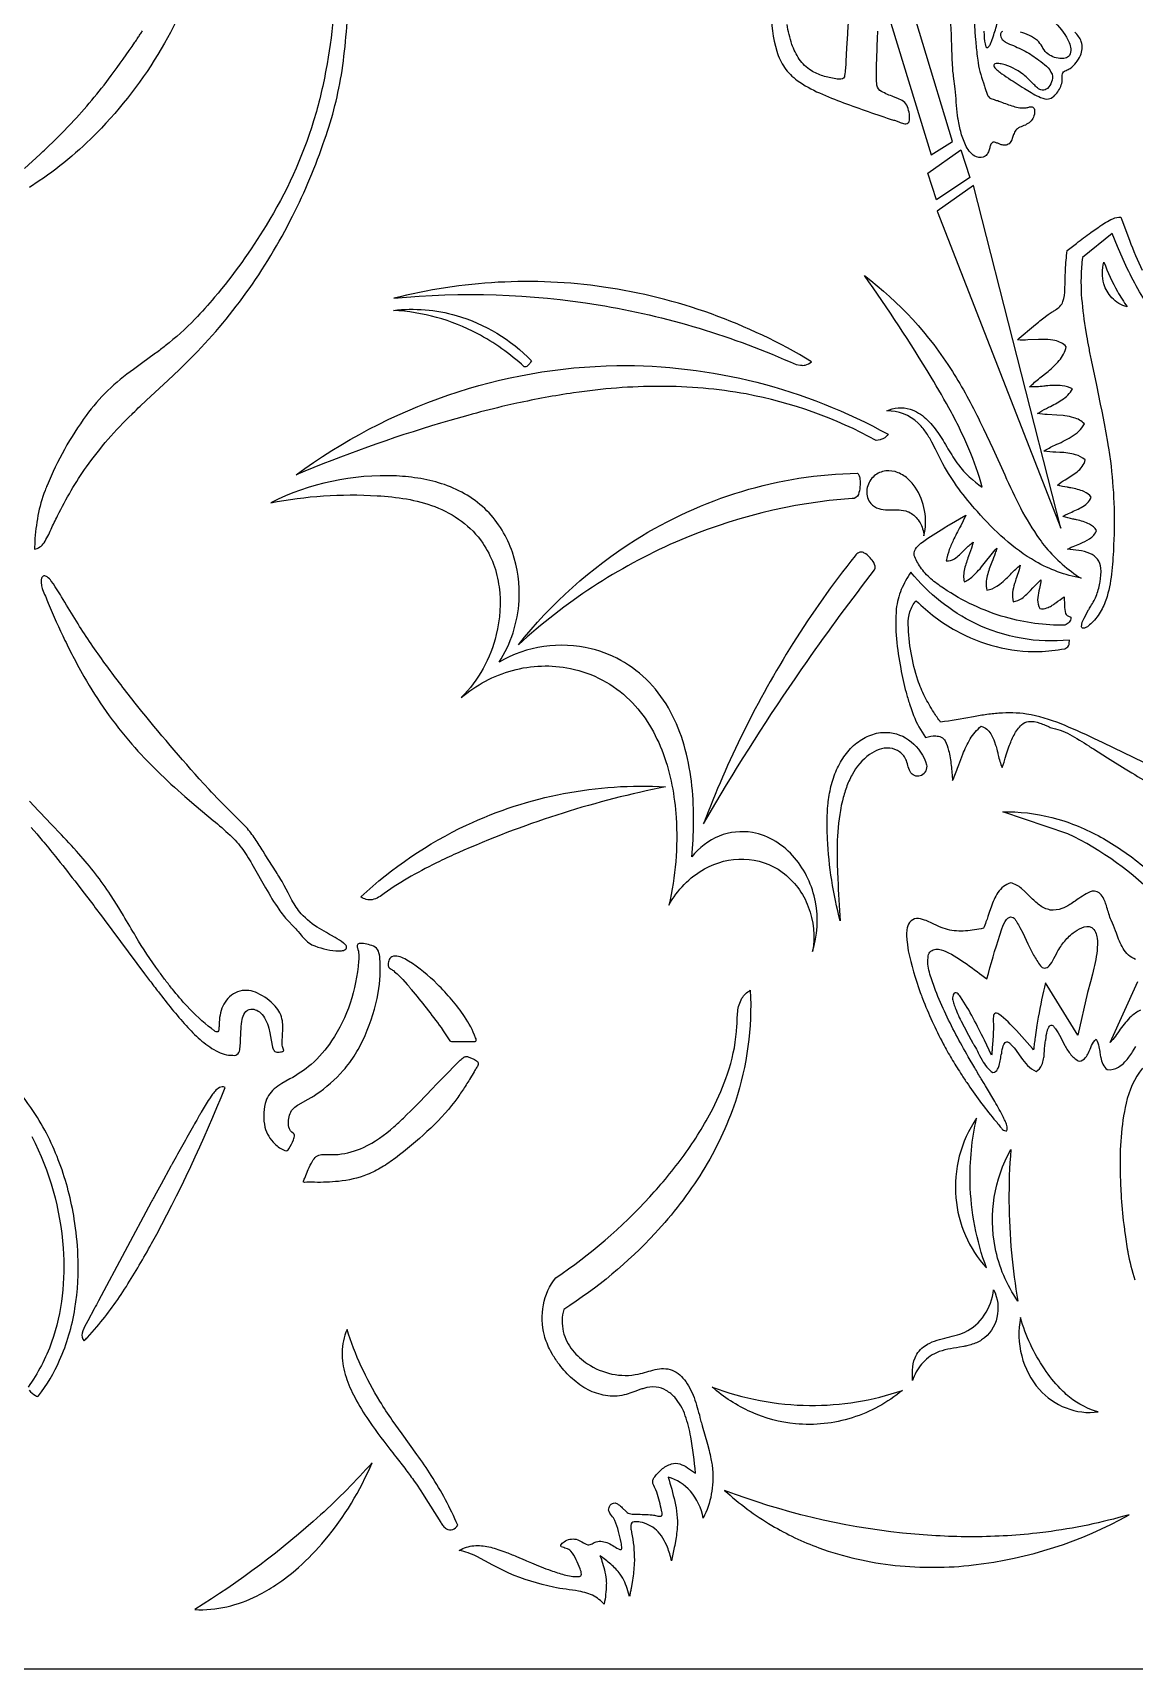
# Model space of a CAD drawing. Header units: inches. Extents: x 35.5 to 88, y 0 to 97.1.
# Drawn here: x 53.03 to 74.94, y 0 to 32.55 of the extents above; entities that cross this region are included whole.
import ezdxf

# ---------------------------------------------------------------- set-up
doc = ezdxf.new("R2010")
doc.units = ezdxf.units.IN
doc.header["$MEASUREMENT"] = 0
doc.layers.add('IMAGE_2', color=7, linetype='Continuous')

msp = doc.modelspace()

# ---------------------------------------------------------------- linework, layer by layer
msp.add_lwpolyline([(54.716, 82.975), (70.903, 30.121), (71.325, 30.388), (55.239, 83.53)])
for points in [[(56.432, 34.104, -0.046814), (55.65, 32.343, -0.05961), (54.393, 30.655, -0.053502), (53.156, 29.603), (53.156, 29.603), (52.962, 29.475, -0.040241)], [(59.006, 32.835, -0.022181), (58.86, 31.807, -0.027045), (58.616, 30.798, -0.063838), (57.669, 28.719, -0.037864), (56.646, 27.289, -0.013877), (56.253, 26.853, -0.0341), (55.662, 26.323, -0.012839), (55.572, 26.253, -0.011581), (55.469, 26.175), (55.19, 25.971), (55.029, 25.856, 0.036136), (54.521, 25.435, 0.045493), (54.089, 24.937, 0.02977), (53.659, 24.265, 0.032143), (53.312, 23.548, 0.014391), (53.273, 23.449, 0.044791), (53.13, 22.946, 0.032617), (53.067, 22.427), (53.06, 22.277, 0.200796), (53.252, 22.408, 0.035631), (53.392, 22.674, -0.015861), (53.522, 22.945, -0.038302), (54.098, 23.92, -0.04538), (55.002, 24.968), (55.02, 24.986, -0.004511), (55.161, 25.121), (55.285, 25.238), (55.724, 25.644), (55.941, 25.849, 0.012388), (56.155, 26.059, 0.040091), (57.268, 27.369, 0.038974), (58.196, 28.902, 0.033781), (58.835, 30.423, 0.046259), (59.181, 31.802, 0.031787), (59.305, 33.336)], [(67.724, 33.002, 0.085281), (67.833, 32.182, 0.079643), (67.986, 31.858, 0.089044), (68.238, 31.603, 0.050708), (68.682, 31.353, 0.014282), (69.155, 31.16, 0.008329), (70.151, 30.814, -0.051846), (70.228, 30.79, 0.022768), (70.285, 30.767, 0.050318), (70.376, 30.742, 0.302925), (70.463, 30.778, 0.082942), (70.468, 30.931, 0.046708), (70.431, 31.079, 0.15006), (70.352, 31.184, 0.081793), (70.237, 31.245), (70.155, 31.277, -0.035329), (69.912, 31.383, -0.250782), (69.824, 31.508, -0.048845), (69.813, 31.661, -0.012132), (69.821, 32.047), (69.827, 32.24, 0.00703), (69.833, 32.434), (69.838, 32.585, 0.027814)], [(71.749, 32.974, 0.009114), (71.779, 32.491, 0.022436), (71.784, 32.43, 0.022718), (71.789, 32.377, 0.022543), (71.793, 32.331, 0.012774), (71.829, 32.008, 0.064108), (71.944, 31.556), (71.964, 31.49, -0.014224), (71.978, 31.441, 0.056721), (72.032, 31.296, 0.183227), (72.11, 31.237, 0.024564), (72.205, 31.207, -0.02911), (72.288, 31.177, 0.018696), (72.539, 31.088, 0.106407), (72.794, 31.06, 0.036405), (72.86, 31.075, -0.155007), (72.928, 31.073, -0.195122), (72.961, 31.005, -0.060055), (72.956, 30.929, -0.185664), (72.828, 30.744, -0.03973), (72.722, 30.693, 0.049747), (72.617, 30.643, 0.131986), (72.56, 30.571, 0.023377), (72.528, 30.486, -0.03117), (72.515, 30.447, -0.128428), (72.452, 30.344, -0.151508), (72.377, 30.315, -0.099678), (72.298, 30.324), (72.257, 30.339, 0.023569), (72.196, 30.364, 0.118216), (72.13, 30.374, 0.207072), (72.082, 30.315, 0.04508), (72.072, 30.279, -0.044302), (72.062, 30.242, -0.055031), (72.031, 30.164, -0.108136), (71.978, 30.099, -0.251097), (71.807, 30.082, -0.116182), (71.685, 30.168, -0.053815), (71.601, 30.291, -0.045043), (71.499, 30.556, -0.031699), (71.438, 30.832, -0.010092), (71.426, 30.907, -0.0086), (71.401, 31.172, 0.010739), (71.381, 31.437), (71.348, 31.691, -0.016371), (71.333, 31.818), (71.325, 31.946), (71.321, 32.022), (71.311, 32.304, 0.007407), (71.276, 33.151, 0.0084)], [(52.863, 29.852), (53.172, 30.135, 0.00096), (53.286, 30.243), (53.483, 30.434), (53.629, 30.58), (53.736, 30.69), (53.895, 30.859), (54.05, 31.032, 0.012707), (54.446, 31.512), (54.587, 31.698, 0.013653), (55.06, 32.364, 0.014726), (55.117, 32.449, 0.015675), (55.166, 32.523, 0.016099), (55.209, 32.589)], [(69.258, 32.799, 0.01826), (69.235, 32.526), (69.219, 32.252), (69.207, 31.977, -0.024326), (69.197, 31.84, -0.027808), (69.18, 31.703, -0.402616), (69.108, 31.626, -0.087512), (69.003, 31.636, -0.0391), (68.75, 31.693, -0.069696), (68.514, 31.799, -0.098351), (68.279, 32.028, -0.073326), (68.132, 32.32, -0.042616), (68.036, 32.717, -0.00541)], [(71.953, 32.585), (71.956, 32.505, 0.074689), (71.992, 32.27, 0.510914), (72.044, 32.268, 0.079482), (72.081, 32.329), (72.094, 32.363, -0.043867), (72.108, 32.396), (72.136, 32.473, 0.015507), (72.22, 32.749)], [(72.322, 32.576, 0.24631), (72.285, 32.528, 0.240957), (72.317, 32.416, 0.067807), (72.384, 32.365), (72.459, 32.327, -0.024444), (72.771, 32.187, -0.035748), (72.911, 32.101, -0.011921), (73.045, 32.006, -0.022717), (73.196, 31.885, -0.120157), (73.307, 31.726, -0.157667), (73.299, 31.573, -0.11168), (73.214, 31.445, -0.251407), (73.113, 31.409, -0.167657), (73.018, 31.455, -0.018488), (72.944, 31.524), (72.891, 31.577, 0.037651), (72.724, 31.73, 0.09792), (72.32, 31.926, 0.032609), (72.226, 31.939, 0.118678), (72.17, 31.93, 0.448991), (72.155, 31.875, 0.077116), (72.31, 31.734, 0.007531), (72.484, 31.618), (72.535, 31.585), (72.714, 31.472), (72.759, 31.444), (72.894, 31.361, 0.027118), (73.042, 31.28, 0.086366), (73.204, 31.233, 0.160989), (73.317, 31.268, 0.071653), (73.401, 31.351, 0.122678), (73.507, 31.574, 0.046044), (73.51, 31.665, -0.094187), (73.519, 31.756, -0.128224), (73.591, 31.803, 0.059112), (73.667, 31.842, 0.124403), (73.871, 32.096, 0.178703), (73.89, 32.374, 0.134439), (73.759, 32.561, 0.036586)], [(73.376, 32.745, -0.100429), (73.647, 32.357, -0.070089), (73.68, 32.229, -0.168226), (73.652, 32.1, -0.189115), (73.567, 32.043, -0.083067), (73.465, 32.039, -0.15874), (73.196, 32.152, -0.059467), (73.108, 32.276, 0.067291), (73.016, 32.397, 0.065578), (72.857, 32.499, 0.040941), (72.678, 32.56, 0.078981)], [(75.222, 27.123, -0.044603), (74.723, 28.044), (74.612, 28.302), (74.505, 28.561), (73.911, 28.082), (73.911, 28.082, 0.021723), (73.886, 27.714, 0.021766), (73.884, 27.529, 0.015616), (73.89, 27.345, 0.020574), (73.967, 26.689), (73.993, 26.526, 0.008297), (74.038, 26.283, 0.012082), (74.061, 26.161, 0.015583), (74.085, 26.04), (74.19, 25.539), (74.267, 25.164), (74.296, 25.023), (74.344, 24.777), (74.411, 24.405), (74.426, 24.312, -0.047555), (74.429, 24.295), (74.468, 24.032, -0.044406), (74.533, 22.368, -0.014387), (74.499, 21.85, -0.042062), (74.404, 21.338, -0.057488), (74.285, 21.057, -0.070912), (74.099, 20.813, -0.029169), (74.01, 20.737, -0.080616), (73.951, 20.708, -0.395918), (73.892, 20.736, -0.099238), (73.945, 20.91), (74.031, 21.07, 0.023705), (74.078, 21.143, 0.055737), (74.196, 21.375, 0.048643), (74.264, 21.633, 0.056624), (74.28, 21.899, 0.293934), (74.058, 22.196, 0.061413), (73.839, 22.252, 0.017606), (73.614, 22.278, -0.039603), (73.653, 22.299, -0.037894), (73.727, 22.333), (73.86, 22.388, 0.048289), (74.054, 22.487, 0.153492), (74.195, 22.653, 0.116025), (74.053, 22.774, 0.065113), (73.791, 22.862, 0.029137), (73.724, 22.878, -0.03995), (73.524, 22.932), (73.561, 22.954), (73.633, 22.99, 0.018656), (73.89, 23.109, 0.060853), (74.007, 23.193, 0.107185), (74.088, 23.313, 0.119262), (73.942, 23.424, 0.061795), (73.68, 23.498, 0.028671), (73.613, 23.51, -0.023221), (73.413, 23.553, -0.036893), (73.569, 23.661, 0.030663), (73.808, 23.818, 0.072353), (73.909, 23.923, 0.121563), (73.965, 24.057, 0.114682), (73.776, 24.159, 0.058877), (73.46, 24.205), (73.38, 24.209, -0.035989), (73.142, 24.23, -0.03391), (73.36, 24.346, 0.026082), (73.691, 24.512, 0.046374), (73.841, 24.625, 0.085416), (73.952, 24.775, 0.122856), (73.74, 24.895, 0.042639), (73.562, 24.931), (73.528, 24.935), (73.401, 24.945), (73.21, 24.955, -0.029768), (73.02, 24.978, -0.015935), (73.064, 25.007, -0.024959), (73.24, 25.103, 0.029028), (73.504, 25.249, 0.054566), (73.623, 25.345, 0.074386), (73.714, 25.466, 0.099334), (73.507, 25.53, 0.052717), (73.184, 25.525, 0.019763), (73.143, 25.521, -0.016885), (73.002, 25.509, -0.03174), (72.861, 25.506, -0.03295), (73.067, 25.685), (73.228, 25.814, 0.051209), (73.45, 26.03, 0.122648), (73.589, 26.307, 0.144565), (73.366, 26.429, 0.05319), (73.18, 26.453, 0.009185), (73.039, 26.451), (72.829, 26.44, -0.030486), (72.617, 26.442), (72.655, 26.474), (72.938, 26.715), (73.009, 26.774, -0.015715), (73.118, 26.861), (73.229, 26.944), (73.312, 26.999, 0.026683), (73.375, 27.039, 0.055735), (73.463, 27.109, 0.121137), (73.525, 27.203, 0.070066), (73.564, 27.454), (73.567, 27.582), (73.571, 27.709, -0.009888), (73.575, 27.836, -0.012914), (73.606, 28.218), (73.795, 28.362, -0.010236), (74.079, 28.575), (74.224, 28.678, -0.023085), (74.298, 28.728), (74.373, 28.776, -0.039322), (74.516, 28.853, -0.120677), (74.676, 28.88), (74.695, 28.827), (74.848, 28.423, 0.01858), (75.099, 27.826, 0.03138)], [(75.136, 18.036), (74.322, 18.428), (74.138, 18.514, 0.016788), (73.486, 18.803, 0.052694), (72.801, 19, 0.055331), (72.252, 19.016, 0.019901), (71.979, 18.985, 0.012061), (71.708, 18.94, -0.009799), (71.089, 18.838, -0.017198), (70.955, 19.035, -0.024049), (70.776, 19.345, -0.037831), (70.638, 19.674, -0.073314), (70.447, 20.781, -0.082086), (70.48, 21.033, -0.11709), (70.606, 21.254, 0.069521), (71.394, 20.659, 0.133753), (73.048, 20.244, 0.039824), (73.559, 20.299, 0.034707), (73.603, 20.321, 0.115213), (73.636, 20.356, 0.089583), (73.65, 20.413), (73.652, 20.471, -0.139088), (71.784, 20.801, -0.109003), (70.499, 21.821, 0.051197), (70.308, 21.474, 0.076993), (70.209, 21.091, 0.047081), (70.213, 20.495, 0.022768), (70.297, 19.904, 0.022219), (70.402, 19.433, 0.013669), (70.471, 19.202), (70.509, 19.088), (70.551, 18.974, 0.064215), (70.791, 18.533, -0.081298), (70.997, 18.565, -0.111818), (71.102, 18.54, -0.147645), (71.18, 18.465, -0.06126), (71.25, 18.276, -0.03634), (71.3, 17.979, -0.013685), (71.314, 17.829, 0.012469), (71.33, 17.679, 0.030786), (71.346, 17.714, 0.012691), (71.455, 17.99, -0.012801), (71.533, 18.2, -0.040248), (71.677, 18.504, -0.096386), (71.899, 18.757, -0.176371), (72.088, 18.607, -0.053428), (72.164, 18.446), (72.185, 18.382, -0.013374), (72.215, 18.27, -0.018599), (72.236, 18.185, 0.040277), (72.314, 17.934), (72.352, 18.046, 0.016173), (72.383, 18.144), (72.396, 18.188), (72.45, 18.349, -0.034127), (72.551, 18.582, -0.072749), (72.701, 18.788, -0.141683), (72.841, 18.851, -0.119228), (73.065, 18.82, -0.026708), (73.17, 18.779), (73.221, 18.756), (73.247, 18.744), (73.273, 18.733, -0.064569), (73.66, 18.594, -0.016769), (74.038, 18.365, -0.002129), (74.131, 18.305), (74.41, 18.128), (74.761, 17.91), (74.894, 17.83, 0.022721), (75.842, 17.305)], [(52.997, 16.744), (53.107, 16.617), (53.215, 16.488, -0.007375), (53.477, 16.168, -0.007031), (53.861, 15.681), (54.051, 15.435), (54.239, 15.189), (54.271, 15.147), (54.395, 14.983), (54.449, 14.912), (55.253, 13.834), (55.352, 13.702, 0.004306), (55.526, 13.472, 0.018342), (56.077, 12.804, 0.026735), (56.356, 12.528, 0.052847), (56.675, 12.3, 0.133243), (57.011, 12.212, 0.277772), (57.111, 12.248, 0.165166), (57.148, 12.348, 0.029403), (57.16, 12.482), (57.168, 12.684, -0.019663), (57.186, 12.885, -0.07078), (57.226, 13.025, -0.223628), (57.334, 13.123, -0.149082), (57.455, 13.119, -0.097476), (57.56, 13.057, -0.091191), (57.661, 12.916, -0.054002), (57.721, 12.754), (57.742, 12.659), (57.77, 12.516), (57.799, 12.373, 0.122857), (57.832, 12.304, 0.248286), (57.902, 12.274, 0.01005), (57.932, 12.277, 0.132888), (58.018, 12.3), (58.022, 12.308, 0.069648), (58.008, 12.346, -0.063682), (57.995, 12.384, -0.053714), (57.99, 12.502, -0.00864), (57.997, 12.621, 0.013182), (58.003, 12.759, 0.037542), (57.994, 12.897, 0.147011), (57.852, 13.191, 0.09975), (57.498, 13.449, 0.183407), (57.147, 13.489, 0.176294), (56.853, 13.271, 0.074352), (56.776, 13.103, 0.048535), (56.74, 12.921), (56.736, 12.866, 0.025414), (56.733, 12.783, -0.042427), (56.726, 12.7, -0.406909), (56.688, 12.677, -0.112426), (56.634, 12.706, 0.018432), (56.584, 12.742, -0.039747), (56.098, 13.188, -0.014803), (55.805, 13.528, -0.004735), (55.667, 13.704, -0.009998), (55.6, 13.794, -0.01406), (55.534, 13.884, -0.024176), (55.079, 14.573, 0.002966), (54.831, 14.99), (54.705, 15.198), (54.575, 15.403, 0.035628), (53.944, 16.22, 0.009542), (53.546, 16.65), (53.445, 16.756), (53.369, 16.836), (53.312, 16.896), (53.142, 17.075), (52.962, 17.267, -0.012545)], [(75.441, 15.31, 0.086389), (73.624, 16.62), (72.329, 17.052, -0.018421), (72.57, 17.052, -0.068136), (73.54, 16.874, -0.056556), (74.437, 16.461, -0.041205), (75.259, 15.859, -0.029907)], [(74.971, 14.119, -0.09883), (74.828, 14.205, -0.0732), (74.723, 14.337, -0.049103), (74.588, 14.639, 0.013635), (74.511, 14.843), (74.487, 14.897, -0.038569), (74.438, 15.024, -0.015106), (74.4, 15.154), (74.389, 15.191, 0.018081), (74.354, 15.288, 0.08413), (74.283, 15.407, 0.249889), (74.105, 15.478, 0.051345), (73.951, 15.403, 0.024558), (73.809, 15.308), (73.768, 15.28, -0.00868), (73.66, 15.209, -0.040064), (73.504, 15.131, -0.11927), (73.272, 15.102, -0.11185), (73.056, 15.201, -0.040392), (72.879, 15.36), (72.767, 15.471), (72.699, 15.53, 0.108482), (72.486, 15.643, 0.100858), (72.342, 15.568, 0.074754), (72.232, 15.449, 0.063645), (72.094, 15.16), (72.064, 15.074), (72.032, 14.975, -0.015528), (71.993, 14.864, -0.032514), (71.941, 14.739, -0.01731), (71.764, 14.709, -0.025356), (71.586, 14.687, -0.081744), (71.228, 14.714, -0.041249), (71.057, 14.774), (71.002, 14.8, -0.031074), (70.97, 14.815), (70.887, 14.854, 0.037366), (70.772, 14.901, 0.077013), (70.611, 14.935, 0.188037), (70.473, 14.856, 0.132749), (70.418, 14.708, 0.031637), (70.412, 14.603, 0.033056), (70.423, 14.467), (70.447, 14.292, 0.036112), (70.686, 13.46, 0.01398), (70.73, 13.344, 0.027695), (71.141, 12.443, 0.013845), (71.308, 12.147, 0.014985), (71.486, 11.858, 0.010125), (71.611, 11.669, 0.023222), (72.151, 10.942, -0.043471), (72.201, 10.887, -0.029884), (72.246, 10.827), (72.277, 10.787, 0.038833), (72.323, 10.739, 0.269311), (72.41, 10.713, 0.136273), (72.409, 10.816, 0.036679), (72.372, 10.911, -0.030573), (72.343, 10.972, 0.016833), (72.257, 11.133, 0.01182), (72.167, 11.292), (71.981, 11.606), (71.956, 11.648), (71.899, 11.744, -0.008799), (71.834, 11.853, -0.006108), (71.769, 11.962), (71.641, 12.182, -0.007973), (71.396, 12.627, -0.030066), (70.966, 13.561), (70.913, 13.713, -0.028305), (70.867, 13.867, -0.104024), (70.845, 14.189, -0.188113), (70.896, 14.284, -0.147156), (70.998, 14.321, -0.13828), (71.195, 14.277, -0.044668), (71.616, 14.023, -0.007473), (72.011, 13.731, -0.014402), (72.268, 14.605), (72.311, 14.728, -0.110501), (72.402, 14.913, -0.092842), (72.456, 14.956, -0.322726), (72.554, 14.938, -0.060665), (72.592, 14.89, -0.067797), (72.607, 14.862, -0.014291), (72.669, 14.757), (72.725, 14.649), (72.828, 14.429), (72.898, 14.283), (72.941, 14.201, 0.032563), (73.076, 13.994, 0.19046), (73.161, 13.946, 0.216442), (73.249, 13.989, 0.069593), (73.342, 14.135), (73.393, 14.231, -0.041913), (73.538, 14.456, -0.059072), (73.726, 14.647, -0.058323), (73.897, 14.75, -0.217627), (74.097, 14.756, -0.1207), (74.174, 14.659, -0.079369), (74.205, 14.54, -0.044191), (74.203, 14.298, -0.036023), (74.112, 13.826), (74.072, 13.671), (74.015, 13.464), (73.819, 12.61), (73.175, 13.655, 0.0133), (73.032, 12.972), (73.006, 12.811), (72.971, 12.568, 0.016919), (72.955, 12.446, 0.015832), (72.941, 12.324), (72.92, 12.347), (72.599, 12.704, 0.041445), (72.251, 13.033, 0.095065), (72.203, 13.051, 0.417903), (72.145, 13.004, 0.063682), (72.137, 12.897, -0.020799), (72.14, 12.79, -0.023403), (72.129, 12.504), (72.118, 12.361, 0.01297), (72.112, 12.29, 0.01763), (72.106, 12.218), (71.961, 12.512, 0.008522), (71.739, 12.952, 0.025859), (71.487, 13.374, 0.071138), (71.456, 13.416, 0.066318), (71.419, 13.448, 0.468878), (71.347, 13.43, 0.138915), (71.329, 13.332, 0.085902), (71.354, 13.235, 0.031607), (71.39, 13.131), (71.427, 13.042, 0.013389), (71.498, 12.89), (71.556, 12.778), (71.646, 12.611), (71.691, 12.528, -0.064212), (71.697, 12.517, -0.02185), (71.737, 12.445, -0.020146), (71.823, 12.292), (71.838, 12.263), (71.867, 12.208), (71.919, 12.113, 0.052161), (72.011, 11.979, 0.077366), (72.132, 11.869, 0.207936), (72.224, 11.935, 0.066924), (72.256, 12.011, 0.04244), (72.282, 12.131, -0.042189), (72.306, 12.252, -0.061632), (72.338, 12.402, -0.086757), (72.361, 12.448, -0.134986), (72.391, 12.475, -0.272115), (72.447, 12.467, -0.072904), (72.489, 12.429, -0.044148), (72.608, 12.287), (72.688, 12.174, 0.040309), (72.819, 12.011, 0.099035), (72.99, 11.891, 0.183769), (73.106, 12.02, 0.048356), (73.14, 12.143, 0.032747), (73.152, 12.238), (73.157, 12.309, -0.020883), (73.166, 12.417, -0.049061), (73.184, 12.523, -0.047477), (73.21, 12.691, -0.037073), (73.219, 12.721, -0.073004), (73.241, 12.774, -0.135663), (73.273, 12.808, -0.320389), (73.334, 12.79, -0.065231), (73.373, 12.74, -0.048614), (73.48, 12.568), (73.498, 12.534), (73.564, 12.406, 0.0564), (73.682, 12.224, 0.118837), (73.855, 12.093, 0.179997), (73.976, 12.169, 0.064487), (74.03, 12.259, 0.011042), (74.095, 12.404, -0.121869), (74.187, 12.532, -0.070545), (74.24, 12.379, -0.025783), (74.26, 12.259, 0.019527), (74.276, 12.168, 0.071604), (74.319, 12.036, 0.116399), (74.407, 11.928, 0.168727), (74.628, 11.977, 0.074605), (74.758, 12.082, 0.0442), (74.909, 12.281), (74.975, 12.387)], [(75.066, 13.108, 0.078077), (74.881, 12.984, 0.047145), (74.666, 12.73, -0.011093), (74.568, 12.595), (74.518, 12.529), (74.465, 12.465), (75.014, 13.678)], [(75.105, 11.956, 0.110724), (74.78, 11.26, 0.033258), (74.68, 10.586, 0.023398), (74.661, 9.905, 0.009606), (74.681, 9.451, 0.012303), (74.733, 8.848), (74.746, 8.756, 0.032548), (74.75, 8.726), (74.768, 8.604), (74.805, 8.361, 0.0116), (74.818, 8.292, 0.041455), (74.957, 7.748, 0.050168)], [(52.957, 5.551, 0.059732), (53.08, 5.443, 0.081689), (53.109, 5.429, 0.236453), (53.14, 5.436, 0.058349), (53.562, 6.146, 0.065399), (53.866, 7.174, 0.052279), (53.926, 8.243, 0.028218), (53.853, 8.953, 0.048616), (53.561, 10.067, 0.058708), (53.042, 11.096, 0.045928), (52.558, 11.694, 0.106235)], [(53.009, 10.595, -0.102789), (53.632, 8.376, -0.046932), (53.613, 7.43, -0.057105), (53.402, 6.507, -0.068657), (52.933, 5.609, 0.250327)]]:
    msp.add_lwpolyline(points, format="xyb")
for points in [[(71.92, 23.514, 0.02851), (71.654, 24.273, 0.012807), (71.574, 24.458), (71.488, 24.641, 0.008892), (71.304, 25.001, 0.0104), (70.901, 25.701, 0.019658), (69.575, 27.721, -0.090278), (71.324, 25.816, -0.027285), (71.873, 24.82), (71.943, 24.674), (72.127, 24.281), (72.367, 23.756, 0.015211), (72.679, 23.099, 0.03527), (73.058, 22.478, 0.017192), (73.185, 22.314, 0.080966), (73.885, 21.701, -0.08232), (72.978, 22.035, -0.049385), (72.36, 22.483, -0.03171), (71.823, 23.026, -0.025219), (71.451, 23.482, -0.032511), (71.135, 23.979, -0.006202), (71.029, 24.191), (70.99, 24.271), (70.918, 24.409, 0.02144), (70.795, 24.609, 0.051851), (70.643, 24.786, 0.199209), (70.017, 25.029, -0.184596), (70.483, 25.064, -0.1107), (70.798, 24.876, -0.055779), (71.035, 24.598, -0.01494), (71.236, 24.277, 0.022799), (71.443, 23.96, 0.088564), (71.919, 23.515)], [(74.497, 27.281, -0.114833), (74.34, 27.555, -0.146235), (74.34, 27.987, 0.040315), (74.61, 27.406, 0.026966), (74.802, 27.1, -0.147979)], [(68.397, 25.939, 0.127985), (68.523, 26.008, 0.100135), (64.386, 27.494, 0.098184), (60.209, 27.27, -0.065475), (64.279, 27.139, -0.064943), (68.213, 25.951), (68.305, 25.939, 0.067954)], [(62.803, 25.908, 0.064434), (61.872, 26.567, 0.107821), (60.204, 27.03, -0.098976), (61.453, 26.928, -0.129299), (62.952, 26.026, -0.057942), (62.87, 25.924, -0.209164), (62.803, 25.908)], [(69.956, 24.479, -0.051601), (69.885, 24.454), (69.811, 24.441, 0.079471), (67.219, 25.366, 0.045783), (65.505, 25.518, 0.036045), (63.789, 25.389, 0.016664), (62.66, 25.182), (62.362, 25.114, 0.009656), (61.684, 24.941), (61.326, 24.84), (61.141, 24.786, 0.026329), (58.266, 23.758, -0.076169), (61.288, 25.341, -0.079257), (64.649, 25.931, -0.065721), (67.435, 25.598, -0.063651), (70.045, 24.566, -0.117992)], [(69.485, 23.672, -0.093159), (69.456, 23.367, -0.351426), (69.329, 23.287, 0.085541), (65.813, 22.417, 0.082196), (62.689, 20.377, -0.083449), (65.018, 22.464, -0.066862), (67.135, 23.429, -0.069954), (69.434, 23.79, -0.154482), (69.473, 23.736, -0.082937)], [(69.859, 23.088, 0.07633), (70.037, 23.063), (70.218, 23.064, -0.061058), (70.397, 23.041, -0.131995), (70.605, 22.91, -0.115011), (70.733, 22.686, -0.057066), (70.758, 22.542, 0.209227), (70.582, 23.515, 0.073439), (70.409, 23.703, 0.101989), (70.183, 23.822, 0.129344), (69.937, 23.823, 0.151967), (69.724, 23.69, 0.163867), (69.622, 23.441, 0.192969), (69.704, 23.185, 0.136316)], [(66.686, 16.572, 0.130819), (66.14, 16.157, 0.021787), (66.175, 16.839, 0.030971), (66.142, 17.572, 0.037545), (66.011, 18.294, 0.049797), (65.758, 18.965, 0.064824), (65.359, 19.561, 0.150591), (64.137, 20.299, 0.19425), (62.305, 20.032, 0.129161), (62.703, 21.256, 0.096277), (62.57, 22.217, 0.112316), (62.064, 23.044, 0.05918), (61.671, 23.351, 0.053624), (61.219, 23.563, 0.04071), (60.746, 23.683, 0.027468), (60.261, 23.735, 0.128306), (57.761, 23.201, -0.064146), (59.877, 23.342, -0.030241), (60.461, 23.278, -0.048743), (61.028, 23.125, -0.068462), (61.558, 22.835, -0.084944), (61.979, 22.401, -0.116989), (62.305, 21.527, -0.092059), (62.249, 20.581, -0.136384), (61.553, 19.326, -0.112201), (62.572, 19.867, -0.119078), (63.726, 19.906, -0.143168), (64.904, 19.279, -0.059536), (65.296, 18.782, -0.047631), (65.571, 18.212, -0.040308), (65.745, 17.586, -0.031501), (65.827, 16.941, -0.074006), (65.685, 15.199, -0.140161), (66.394, 15.921, -0.135721), (67.177, 16.116, -0.149425), (67.941, 15.854, -0.143973), (68.458, 15.167, -0.132855), (68.543, 14.279, 0.124406), (68.6, 15.265, 0.128939), (68.185, 16.141, 0.076948), (67.809, 16.464, 0.093653), (67.347, 16.643, 0.138993)], [(73.679, 20.924, -0.244081), (73.676, 20.87), (73.647, 20.825, -0.121238), (73.564, 20.769, -0.074492), (72.379, 20.924, -0.077394), (71.149, 21.501, -0.03488), (70.898, 21.69, -0.065741), (70.687, 21.923, -0.056428), (70.567, 22.156, -0.206893), (70.613, 22.311, -0.065992), (70.731, 22.422, -0.025106), (71.154, 22.699, -0.017718), (71.263, 22.764), (71.592, 22.955), (71.539, 22.842), (71.49, 22.746), (71.468, 22.704), (71.427, 22.625, 0.012381), (71.356, 22.486, 0.030374), (71.263, 22.272, 0.047581), (71.204, 22.045, 0.171738), (71.366, 22.09, 0.031114), (71.465, 22.167), (71.533, 22.231), (71.582, 22.281, -0.04528), (71.739, 22.421, -0.071591), (71.733, 22.396), (71.706, 22.301), (71.647, 22.137, 0.039692), (71.567, 21.888, 0.040546), (71.548, 21.758, 0.075656), (71.563, 21.627, 0.076472), (71.754, 21.763, 0.038123), (71.985, 22.029), (72.093, 22.168, -0.015325), (72.207, 22.302, -0.029147), (72.177, 22.198, -0.003738), (72.11, 22.021, 0.036244), (72.018, 21.752, 0.120346), (72.011, 21.467, 0.112243), (72.207, 21.542, 0.045097), (72.332, 21.636, 0.017595), (72.501, 21.8, -0.04058), (72.674, 21.958), (72.651, 21.868), (72.6, 21.713, 0.015222), (72.563, 21.597, 0.049257), (72.523, 21.417, 0.098456), (72.537, 21.234, 0.118693), (72.703, 21.301, 0.032022), (72.806, 21.384), (72.876, 21.455), (72.927, 21.509, -0.030878), (73.087, 21.667, -0.012866), (73.082, 21.631, -0.019706), (73.056, 21.499), (73.045, 21.45, 0.045502), (73.021, 21.273, 0.143616), (73.064, 21.1, 0.144137), (73.203, 21.11, 0.064115), (73.296, 21.155, 0.034497), (73.36, 21.197, 0.01495), (73.384, 21.214, -0.026828), (73.551, 21.329), (73.552, 21.162, 0.073149), (73.578, 20.998, 0.202038), (73.622, 20.951, 0.038555), (73.651, 20.938, -0.033159)], [(69.469, 22.216, 0.132065), (69.387, 22.144, 0.028649), (68.152, 20.403, 0.049969), (66.374, 16.819), (66.616, 17.232, -0.018948), (68.433, 20.048, -0.012379), (69.778, 21.867, 0.199118), (69.763, 22.011, 0.100545), (69.602, 22.184, 0.079077), (69.539, 22.217, 0.171447)], [(59.262, 14.331, 0.337217), (59.26, 14.398, 0.099944), (59.212, 14.445, 0.036677), (59.043, 14.552), (58.956, 14.601, -0.021078), (58.87, 14.652), (58.735, 14.732, -0.070975), (58.369, 15.027, -0.052701), (58.185, 15.299), (58.108, 15.444), (58.031, 15.59, 0.005254), (57.941, 15.745, 0.011459), (57.87, 15.86), (57.654, 16.2), (57.61, 16.271, 0.008572), (57.452, 16.516, 0.02987), (57.275, 16.748), (57.09, 16.936), (56.95, 17.075, -0.014503), (56.535, 17.498), (56.341, 17.711, -0.01385), (55.039, 19.249, -0.009312), (54.464, 20.007, -0.016359), (53.928, 20.792, -0.008533), (53.666, 21.222), (53.602, 21.33, 0.003086), (53.502, 21.49), (53.476, 21.529), (53.437, 21.588), (53.396, 21.646, 0.083574), (53.313, 21.728, 0.178988), (53.249, 21.748, 0.27069), (53.199, 21.703, 0.092653), (53.199, 21.572, 0.049198), (53.224, 21.477, 0.020078), (53.278, 21.342, -0.029115), (53.332, 21.206, 0.010948), (53.668, 20.466, 0.010159), (53.851, 20.104), (53.946, 19.924), (54.045, 19.747, 0.049831), (54.996, 18.403, 0.034571), (56.054, 17.361), (56.28, 17.17), (56.619, 16.885, -0.013898), (56.952, 16.592, -0.048686), (57.207, 16.303, -0.029331), (57.412, 15.977), (57.659, 15.542, 0.019453), (57.923, 15.117, 0.040585), (58.106, 14.886), (58.207, 14.779), (58.259, 14.726), (58.284, 14.699, -0.03751), (58.31, 14.673), (58.341, 14.637), (58.367, 14.605, 0.016772), (58.464, 14.497, 0.083694), (58.583, 14.412, 0.088915), (59.059, 14.292), (59.112, 14.289, 0.052085), (59.191, 14.294, 0.151099)], [(70.6, 17.765, -0.168268), (70.501, 17.829, -0.094399), (70.448, 17.947, 0.026728), (70.411, 18.073, 0.143413), (70.275, 18.247, 0.134421), (70.077, 18.32, 0.110979), (69.866, 18.293, 0.071036), (69.678, 18.195, 0.112309), (69.329, 17.792, 0.04268), (69.215, 17.539, 0.031304), (69.136, 17.274, 0.016884), (69.096, 17.083, 0.040191), (69.032, 16.403), (69.031, 16.233), (69.032, 16.105, 0.012427), (69.034, 16.009), (69.045, 15.721, 0.006824), (69.093, 14.886, -0.051814), (68.838, 16.517), (68.832, 16.692, -0.009531), (68.831, 16.844, -0.016906), (68.841, 17.111, -0.027511), (68.85, 17.211, -0.032095), (68.909, 17.558, -0.045116), (69.022, 17.89, -0.054904), (69.19, 18.182, -0.069491), (69.422, 18.426, -0.08118), (69.701, 18.583, -0.09767), (70.016, 18.636, -0.162497), (70.504, 18.45, -0.145764), (70.812, 17.992, -0.147552), (70.794, 17.868, -0.157859), (70.713, 17.78, -0.179268)], [(59.779, 15.307, -0.206634), (59.557, 15.364, -0.078022), (61.658, 16.79, -0.125062), (65.616, 17.552, 0.05426), (61.607, 16.291), (61.504, 16.246, 0.011309), (61.12, 16.068, 0.018216), (60.558, 15.773, 0.026282), (60.022, 15.432, -0.034093), (59.908, 15.355, -0.0883)], [(58.237, 10.624, 0.287771), (58.214, 10.656, -0.1769), (58.124, 10.784, -0.150001), (58.147, 11.054, -0.108985), (58.22, 11.16, -0.059406), (58.324, 11.236), (58.496, 11.332), (58.581, 11.382, 0.024679), (58.623, 11.408), (58.664, 11.436, 0.062911), (59.206, 11.909, 0.046636), (59.449, 12.242, 0.034924), (59.639, 12.607, 0.059807), (59.9, 13.452, 0.063032), (59.933, 14.144, 0.072617), (59.904, 14.281, 0.22018), (59.807, 14.381, 0.112114), (59.537, 14.436, 0.580408), (59.486, 14.35, -0.087182), (59.513, 14.218, -0.018007), (59.51, 14.083, -0.056392), (59.345, 13.251, -0.070711), (58.974, 12.501, -0.06757), (58.566, 12.03, -0.045283), (58.145, 11.741), (57.984, 11.648, 0.036533), (57.831, 11.542, 0.16568), (57.651, 11.254, 0.115479), (57.647, 10.782, 0.141117), (57.842, 10.451, 0.094815), (58.041, 10.316, 0.283082), (58.092, 10.316, 0.171553), (58.125, 10.355, 0.039608), (58.214, 10.533, 0.080832)], [(61.837, 12.56, 0.057237), (61.62, 12.981, 0.049764), (61.076, 13.626, 0.057285), (60.506, 14.085), (60.429, 14.128, 0.07051), (60.305, 14.177, 0.155449), (60.172, 14.172, 0.178107), (60.11, 14.094, 0.104528), (60.097, 13.994, 0.22536), (60.141, 13.936, -0.034248), (60.202, 13.896, -0.039373), (60.39, 13.719), (60.475, 13.623, -0.016635), (60.517, 13.574, 0.027623), (60.559, 13.524, -0.015568), (61.15, 12.766), (61.196, 12.701), (61.326, 12.503, 0.144739), (61.358, 12.487, 0.047659), (61.383, 12.484), (61.461, 12.484, -0.002414), (61.787, 12.486, 0.074038), (61.819, 12.484, 0.419201), (61.852, 12.516, 0.122751)], [(64.484, 3.164, -0.167954), (64.518, 3.262, -0.253116), (64.612, 3.308, -0.117062), (64.677, 3.278, -0.051427), (64.757, 3.209), (64.834, 3.135, 0.152598), (64.927, 3.089, 0.061065), (65.031, 3.083, -0.026124), (65.354, 3.069, -0.027468), (65.442, 3.053, 0.064675), (65.531, 3.044, 0.184512), (65.548, 3.08, 0.08524), (65.542, 3.139, 0.06461), (65.535, 3.168, -0.03895), (65.529, 3.197, 0.005321), (65.485, 3.386, 0.036482), (65.425, 3.57, -0.026359), (65.372, 3.682, -0.109543), (65.362, 3.745, -0.141591), (65.385, 3.805, -0.069446), (65.536, 3.973, -0.093762), (65.733, 4.086, -0.153386), (65.904, 4.084, -0.079534), (66.057, 4.008, -0.014965), (66.211, 3.903, 0.026758), (66.118, 4.625, 0.041378), (66.011, 5.044, 0.096687), (65.799, 5.409, 0.073914), (65.633, 5.544, 0.106537), (65.43, 5.613, 0.098254), (65.184, 5.586, 0.027707), (65.106, 5.562), (65.027, 5.534), (64.949, 5.506, -0.030346), (64.791, 5.456, -0.099752), (64.424, 5.445, -0.075574), (64.076, 5.56, -0.06237), (63.763, 5.779, -0.048551), (63.505, 6.06, -0.030203), (63.469, 6.11, -0.02243), (63.434, 6.16, -0.014967), (63.368, 6.264), (63.328, 6.336, -0.054392), (63.207, 6.641, -0.114174), (63.187, 7.246, -0.117603), (63.433, 7.787, 0.058675), (65.302, 9.394, 0.027954), (65.988, 10.229, 0.038096), (66.555, 11.15, 0.039632), (66.85, 11.843), (66.883, 11.945, 0.061558), (67.037, 12.792, 0.021493), (67.04, 12.864), (67.043, 12.935, -0.011024), (67.054, 13.078, -0.105926), (67.137, 13.347, -0.140415), (67.304, 13.505, -0.091522), (67.006, 11.293, -0.059254), (66.348, 9.897, -0.048841), (65.408, 8.672, -0.065298), (63.591, 7.158, 0.125436), (63.583, 6.718, 0.108785), (63.767, 6.345, 0.079017), (64.066, 6.076, 0.094781), (64.55, 5.873, 0.105308), (65.075, 5.872, 0.016188), (65.242, 5.916, -0.014745), (65.409, 5.96, -0.06636), (65.58, 5.98, -0.089481), (65.749, 5.95, -0.094088), (65.901, 5.856, -0.056853), (66.019, 5.723, -0.069845), (66.201, 5.354, -0.02194), (66.315, 4.958, 0.017731), (66.346, 4.844), (66.451, 4.476), (66.483, 4.353, -0.011629), (66.521, 4.187), (66.538, 4.092, -0.030767), (66.551, 3.981, -0.141547), (66.367, 3.005, 0.138685), (66.111, 3.542, 0.142371), (65.671, 3.822, -0.0133), (65.801, 3.336, -0.074063), (65.85, 2.82, -0.006833), (65.846, 2.778, -0.015989), (65.827, 2.622), (65.807, 2.505), (65.799, 2.462, -0.028557), (65.792, 2.423), (65.737, 2.158, 0.039715), (65.655, 2.426, 0.039324), (65.564, 2.608, 0.074522), (65.437, 2.767, 0.139248), (65.112, 2.926, 0.054257), (65.017, 2.934, 0.232998), (64.931, 2.892, 0.119061), (64.924, 2.832, 0.028833), (64.938, 2.743, 0.046133), (64.943, 2.721), (64.955, 2.654, -0.053057), (64.995, 2.104, -0.02475), (64.96, 1.773), (64.932, 1.609, -0.017169), (64.916, 1.527, -0.024121), (64.9, 1.446), (64.867, 1.562, 0.037704), (64.806, 1.733, 0.045339), (64.717, 1.891, 0.048935), (64.528, 2.089, 0.022199), (64.313, 2.257, -0.040129), (64.362, 2.113, -0.058977), (64.438, 1.739, -0.036646), (64.439, 1.683, -0.022288), (64.426, 1.489, -0.023533), (64.396, 1.297), (64.321, 1.366, 0.108369), (64.053, 1.516, 0.029382), (63.888, 1.553, 0.013306), (63.638, 1.59, -0.01671), (63.388, 1.633, -0.049355), (62.5, 1.912, -0.017062), (62.178, 2.071), (61.862, 2.241, 0.064794), (61.51, 2.365), (61.549, 2.384, -0.099177), (61.84, 2.461, -0.069903), (62.138, 2.426, -0.029566), (62.281, 2.384), (62.423, 2.335, -0.009202), (62.651, 2.244), (62.822, 2.172, 0.007796), (62.949, 2.119, 0.0171), (63.335, 1.965, 0.021777), (63.602, 1.881, 0.068254), (63.878, 1.843, 0.216221), (63.929, 1.858, 0.163289), (63.942, 1.892, 0.120694), (63.916, 1.996, 0.025916), (63.84, 2.18, 0.068466), (63.732, 2.347, 0.137402), (63.642, 2.404, 0.011825), (63.541, 2.433, -0.273491), (63.532, 2.467, -0.116876), (63.562, 2.507, -0.053512), (63.601, 2.538, -0.203755), (63.84, 2.586, -0.078256), (63.955, 2.532, 0.083472), (64.069, 2.476, 0.174016), (64.157, 2.497, -0.054494), (64.238, 2.538, -0.107055), (64.362, 2.544, -0.068343), (64.481, 2.508, -0.039145), (64.595, 2.444, 0.045338), (64.709, 2.381, 0.484738), (64.747, 2.403, 0.089676), (64.744, 2.464, -0.025422), (64.733, 2.523, 0.012549), (64.684, 2.743, 0.038364), (64.61, 2.956, 0.072966), (64.543, 3.058, -0.116093)], [(58.433, 9.685, -0.212935), (58.412, 9.691, -0.069468), (58.438, 9.766), (58.51, 9.939, -0.029664), (58.594, 10.106, -0.106799), (58.666, 10.197, -0.168418), (58.775, 10.238, -0.032946), (58.857, 10.239, 0.030993), (59.104, 10.242, 0.080247), (59.61, 10.381, 0.074696), (60.211, 10.788, 0.014868), (60.402, 10.964, 0.01228), (60.95, 11.517), (61.089, 11.662), (61.297, 11.88), (61.402, 11.988), (61.509, 12.094, -0.039885), (61.592, 12.165, -0.09389), (61.645, 12.187, -0.166362), (61.701, 12.177), (61.793, 12.14, -0.062291), (61.878, 12.089, -0.193248), (61.888, 12.032, -0.100416), (61.852, 11.957, 0.024031), (61.808, 11.885), (61.718, 11.734, -0.013298), (61.577, 11.511, -0.016146), (61.502, 11.403, -0.015609), (61.425, 11.296, -0.044734), (60.871, 10.696, -0.026809), (60.245, 10.169, -0.020238), (59.974, 9.986, -0.044389), (59.682, 9.84, -0.0681), (59.107, 9.704, -0.028848), (58.634, 9.686, 0.00762)], [(54.047, 6.533, 0.007585), (54.114, 6.601), (54.21, 6.706), (54.304, 6.813, 0.032744), (54.889, 7.613, 0.016646), (55.39, 8.469, 0.030836), (56.853, 11.575, 0.215643), (56.741, 11.569, 0.105943), (56.654, 11.497, 0.03279), (56.592, 11.417), (56.541, 11.344, 0.017135), (56.378, 11.079, 0.009598), (56.339, 11.012, -0.01736), (56.31, 10.961, -0.010441), (56.223, 10.81, 0.001409), (55.8, 10.054, 0.01252), (55.774, 10.006), (55.579, 9.65), (55.482, 9.472), (55.434, 9.383, 0.013221), (55.385, 9.294), (54.333, 7.328, -0.019262), (54.248, 7.169), (54.12, 6.931), (54.089, 6.871, 0.036439), (54.009, 6.685, 0.233034)], [(71.806, 10.963, 0.173797), (71.394, 9.379, 0.165946), (72.004, 7.982, -0.084161), (71.678, 9.677, -0.061643)], [(72.629, 7.323, -0.105855), (72.175, 8.39, -0.17671), (72.487, 10.336, 0.042684), (72.501, 8.28, 0.019186)], [(70.531, 5.869, -0.028318), (70.533, 5.952, -0.092039), (70.581, 6.194, -0.144766), (70.782, 6.435, -0.067395), (70.97, 6.529, -0.025334), (71.171, 6.587, 0.005855), (71.374, 6.637, 0.034024), (71.571, 6.707, 0.135224), (71.96, 7.042, 0.122362), (72.143, 7.55, -0.176811), (72.211, 6.997, -0.189387), (71.907, 6.551, -0.07559), (71.693, 6.455), (71.636, 6.439, -0.007379), (71.55, 6.421), (71.463, 6.406, 0.009634), (71.232, 6.366, 0.052429), (71.008, 6.296, 0.111989), (70.711, 6.069, 0.100312), (70.531, 5.741)], [(74.227, 5.119), (74.17, 5.134, -0.105824), (73.591, 5.468, -0.022781), (73.47, 5.583, -0.045458), (73.155, 5.974, -0.076899), (72.679, 6.994, 0.110636), (72.703, 6.237, 0.119959), (73.055, 5.566, 0.119199), (73.586, 5.198, 0.127442)], [(61.384, 2.78, 0.191906), (61.482, 2.867, 0.038872), (60.956, 3.856, 0.011202), (60.672, 4.273), (60.376, 4.682), (60.181, 4.956, -0.011454), (59.934, 5.331, -0.061091), (59.281, 6.758, 0.097109), (59.181, 6.303, 0.07678), (59.244, 5.866, 0.045328), (59.409, 5.456, 0.029821), (59.671, 5.008, 0.020357), (60.131, 4.381, 0.009318), (60.251, 4.228), (60.429, 3.997, -0.012072), (60.601, 3.762), (60.673, 3.659), (60.795, 3.477), (60.817, 3.443), (61.145, 2.922, 0.038612), (61.193, 2.85, 0.08031), (61.258, 2.793, 0.209526)], [(66.545, 5.614, 0.088722), (68.483, 5.248, 0.084679), (70.331, 5.547, -0.096767), (69.332, 5.004, -0.101289), (68.202, 4.882, -0.080771), (67.316, 5.118, -0.075485)], [(59.778, 4.107, -0.02532), (58.755, 3.071, -0.044762), (56.25, 1.188, 0.070783), (56.89, 1.244, 0.060128), (57.494, 1.463, 0.029244), (57.864, 1.677, 0.033905), (58.315, 2.026, 0.039569), (58.841, 2.569, 0.074118)], [(73.182, 2.729), (73.005, 2.708, -0.029796), (71.667, 2.636, -0.026408), (70.329, 2.71, -0.064892), (66.793, 3.558, 0.051605), (67.73, 2.862, 0.046628), (68.67, 2.416, 0.061762), (70.188, 2.067, 0.055132), (71.746, 2.075, 0.099819), (74.839, 3.073, -0.039396)]]:
    msp.add_lwpolyline(points, format="xyb", close=True)
at = {"layer": 'IMAGE_2'}
for points in [[(35.508, 97.138), (87.963, 97.138), (87.963, 0), (35.508, 0)], [(70.833, 29.756), (71.493, 30.222), (71.671, 29.673), (71.01, 29.23)], [(71.023, 29.001), (73.484, 22.699), (71.746, 29.511)]]:
    msp.add_lwpolyline(points, close=True, dxfattribs=at)

doc.saveas('drawing.dxf')
